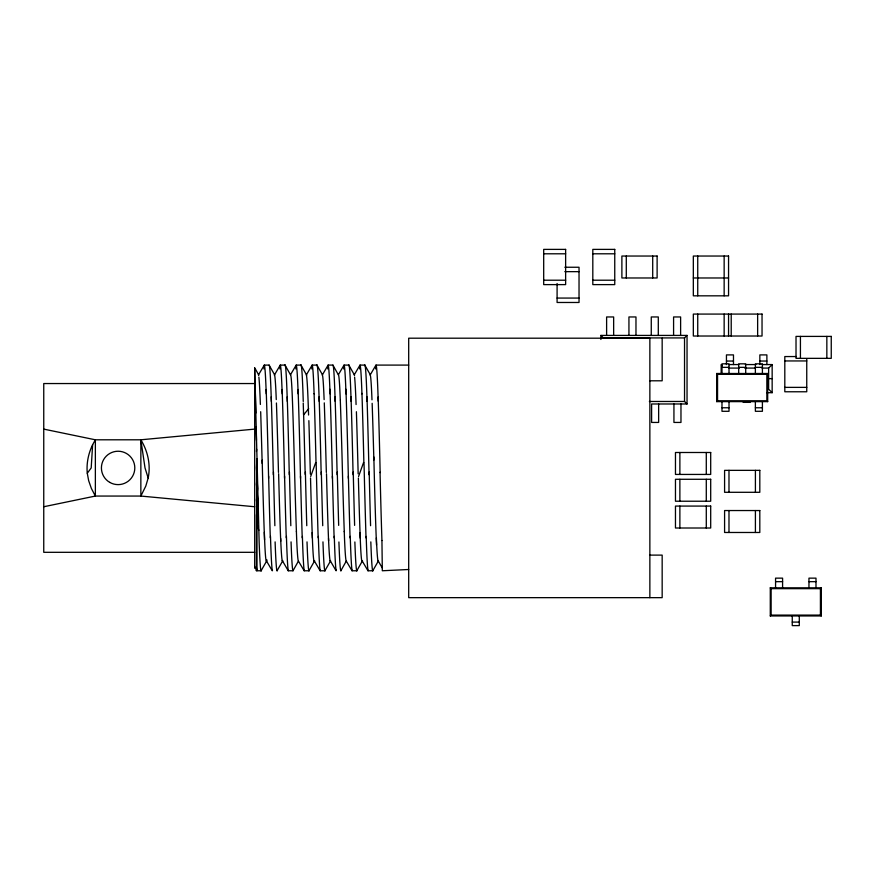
<?xml version="1.0" encoding="UTF-8"?>
<svg xmlns="http://www.w3.org/2000/svg" width="875" height="875" viewBox="0 0 875 875"><rect width="100%" height="100%" fill="white"/><g stroke="black" fill="none" stroke-linecap="round" stroke-linejoin="round"><path stroke-width="1.31" d="M254.691 368.156L259.153 542.117A102.9 2.406 89.4 0 0 261.1 570.763L256.889 570.763L256.462 567.711M254.691 567.678L254.756 566.486M255.828 568.411L256.266 570.675L256.627 569.898M256.145 426.88L256.452 440.278M255.325 390.731L255.828 413.088M254.691 429.111L140.864 439.797L95.353 439.797L92.63 444.73L91.197 467.928L87.281 473.244L88.659 480.648L91.394 488.491L95.353 496.059L140.864 496.059L254.691 506.745M256.462 451.467L256.67 449.356M148.17 478.023C150.905 464.898 147.798 451.139 140.864 439.797L140.853 496.059L145.797 486.073L148.17 478.023L145.02 467.928L140.853 439.797M257.272 474.403L256.462 484.203L257.983 502.567L256.462 515.277L256.462 568.641M310.68 476.481L315.995 461.759A102.9 1.006 88.7 0 0 314.092 393.608M358.542 476.525L363.847 461.759A102.9 1.006 88.7 0 0 361.955 393.367M92.63 444.73C88.331 453.545 86.341 463.466 87.281 473.244M298.134 561.608L293.005 570.763L288.225 570.763L282.264 560.503M338.92 541.964A102.9 2.406 89.4 0 0 340.867 570.763L345.997 561.597M261.1 570.763L266.787 560.777M298.386 561.006L304.172 570.763L308.963 570.763L314.65 560.777M346.238 561.006L352.034 570.763L356.814 570.763L362.502 560.766M282.658 560.984L277.058 570.763A102.9 2.406 89.4 0 1 275.111 541.888M314.256 560.809L320.13 570.763L324.909 570.763L330.52 560.973M362.108 560.82L367.981 570.763L372.772 570.763L378.339 561.039M274.323 375.189L280.241 365.094L285.031 365.094L290.478 374.762A93.242 2.406 89.4 0 1 292.425 400.028M322.186 375.189L328.103 365.094L332.894 365.094L338.341 374.762A93.231 2.406 89.4 0 1 340.288 400.017M370.048 375.178L375.966 365.094L408.691 365.094M290.478 374.762L296.198 365.094L300.989 365.094L306.709 375.233M338.341 374.762L344.05 365.094L348.841 365.094L354.572 375.233M258.453 374.938L264.294 365.094L269.084 365.094L274.717 374.959M322.58 374.97L316.936 365.094L312.145 365.094L306.316 374.938A93.231 2.188 89.2 0 1 308.569 415.023M354.178 374.927L360.008 365.094L364.798 365.094L370.442 374.97M308.7 408.669L303.592 414.859L303.231 403.025M600.895 339.467L600.895 335.42L603.4 337.925L684.534 337.925L687.039 335.42L687.039 403.977L651.612 403.977L651.612 422.439L658.645 422.439L658.645 403.977M716.712 401.625L717.555 400.783L766.85 400.783L767.681 401.625L767.681 373.494L716.712 373.494L716.712 401.625L767.681 401.625M766.883 392.689L772.155 392.689L768.633 389.178L768.633 368.08L772.155 364.569L762.191 364.569M716.712 373.494L717.555 374.336L766.85 374.336L767.681 373.494M770.284 615.945L771.127 615.103L820.422 615.103L821.264 615.945L821.264 587.814L770.284 587.814L770.284 615.945L821.264 615.945M770.284 587.814L771.127 588.656L820.422 588.656L821.264 587.814M43.75 506.745L95.353 496.059M408.691 569.494L382.32 570.763L381.938 540.509M543.692 253.794L565.633 253.794M592.812 253.794L614.753 253.794M564.834 267.247L579.031 267.247L579.031 302.477L557.091 302.477L557.091 283.544M564.834 271.655L579.031 271.655M693.328 277.977L728.558 277.977M543.692 280.208L565.633 280.208M592.812 280.208L614.753 280.208M557.091 298.069L579.031 298.069M600.895 335.42L687.039 335.42M796.425 356.552L784.809 356.552L784.809 391.77L806.75 391.77L806.75 358.75M784.809 360.948L806.75 360.948M726.447 361.047L733.48 361.047M759.85 361.047L766.883 361.047M728.788 364.569L738.752 364.569M745.347 364.569L755.891 364.569M721.984 367.347L729.017 367.347M738.686 367.347L745.708 367.347M755.377 367.347L762.409 367.347M728.689 368.08L739.342 368.08M744.669 368.08L755.322 368.08M761.972 368.08L768.633 368.08M768.633 378.623L772.155 378.623M649.862 380.8L662.167 380.8L662.167 338.198M254.691 383.545L43.75 383.545L43.75 552.311L254.691 552.311M784.809 387.373L806.75 387.373M649.37 401.472L684.534 401.472L687.039 403.977M743.148 402.358L750.181 402.358M721.984 407.772L729.017 407.772M755.377 407.772L762.409 407.772M649.862 555.111L662.167 555.111L662.167 597.658L408.691 597.658L408.691 338.198L649.862 338.198L649.862 597.658M775.567 581.667L782.589 581.667M808.959 581.667L815.992 581.667M792.258 622.092L799.291 622.092M43.75 429.111L95.353 439.797M722.017 365.411L721.175 364.569L721.175 373.942M266.394 560.809L272.267 570.763A102.9 2.406 -89.4 0 0 272.497 570.314M377.978 560.514L382.32 568.006M330.116 560.514L336.077 570.763A102.9 2.406 -89.4 0 0 336.306 570.292M258.847 375.222L254.691 367.762L254.691 568.083M258.781 530.381L256.889 523.764L258.387 517.103L256.462 500.15L257.622 488.698L256.462 467.83L256.889 458.609L256.889 570.763M826.842 336.405L826.842 358.345M820.422 588.656L820.422 615.103M815.992 587.814L815.992 578.145L808.959 578.145L808.959 587.814M800.428 336.405L800.428 358.345M799.291 615.945L799.291 625.614L792.258 625.614L792.258 615.945M782.589 587.814L782.589 578.145L775.567 578.145L775.567 587.814M772.155 364.569L772.155 392.689M771.127 588.656L771.127 615.103M766.883 364.569L766.883 354.9L759.85 354.9L759.85 364.569M766.85 374.336L766.85 400.783M762.409 373.494L762.409 363.825L755.377 363.825L755.377 373.494M762.409 401.625L762.409 411.294L755.377 411.294L755.377 401.625M757.641 314.081L757.641 336.022M755.409 470.356L755.409 492.297M755.409 510.541L755.409 532.481M745.708 373.494L745.708 363.825L738.686 363.825L738.686 373.494M733.48 364.569L733.48 354.9L726.447 354.9L726.447 364.569M731.216 314.081L731.216 336.022M729.017 373.494L729.017 363.825L721.984 363.825L721.984 373.494M729.017 401.625L729.017 411.294L721.984 411.294L721.984 401.625M728.984 470.356L728.984 492.297M728.984 510.541L728.984 532.481M728.558 314.081L728.558 336.022M724.15 256.036L724.15 295.827M724.15 314.081L724.15 336.022M717.555 374.336L717.555 400.783M706.289 452.495L706.289 474.436M706.289 479.281L706.289 501.222M706.289 506.078L706.289 528.008M697.736 256.036L697.736 295.827M697.736 314.081L697.736 336.022M684.534 337.925L684.534 401.472M680.969 403.977L680.969 422.439L673.936 422.439L673.936 403.977M680.619 335.42L680.619 316.958L673.586 316.958L673.586 335.42M679.875 452.495L679.875 474.436M679.875 479.281L679.875 501.222M679.875 506.078L679.875 528.008M658.295 335.42L658.295 316.958L651.263 316.958L651.263 335.42M652.706 256.036L652.706 277.977M635.972 335.42L635.972 316.958L628.939 316.958L628.939 335.42M626.292 256.036L626.292 277.977M613.648 335.42L613.648 316.958L606.616 316.958L606.616 335.42M95.364 439.797L95.364 496.059M360.008 365.094A102.9 2.406 89.4 0 1 361.955 393.947M364.798 365.148A102.9 2.406 89.4 0 1 367.073 401.461M364.558 365.553A102.9 2.406 -89.4 0 1 364.798 365.094M359.636 368.944A102.9 2.144 -89.3 0 1 359.997 365.848M366.975 396.834A102.9 1.094 88.7 0 1 369.042 474.698M366.023 537.917A102.9 0.842 88.6 0 1 364.011 462.656M370.573 525.711A102.9 0.623 88.6 0 1 369.184 472.041M372.772 570.763A102.9 2.406 89.4 0 1 370.825 541.888M367.981 570.019A102.9 2.144 89.3 0 1 366.198 536.43M368.222 570.314A102.9 2.406 -89.4 0 1 367.981 570.763M373.122 570.172A102.9 2.406 -89.4 0 1 372.772 570.708M375.966 365.148A102.9 2.406 89.4 0 1 378.219 401.188M375.594 368.922A102.9 2.144 -89.3 0 1 375.955 365.838M378.131 397.009A102.9 1.105 88.7 0 1 380.155 472.62M381.938 540.52A102.9 0.995 88.7 0 1 380.045 472.238M261.45 570.172A102.9 2.406 -89.4 0 1 261.1 570.708M264.294 365.094A102.9 2.406 89.4 0 1 266.241 393.837M269.084 365.148A102.9 2.406 89.4 0 1 271.348 401.461M263.922 368.922A102.9 2.144 -89.3 0 1 264.283 365.838M266.175 389.495A102.9 1.006 88.7 0 1 268.603 478.297M271.25 396.834A102.9 1.094 88.7 0 1 273.328 474.698M274.859 525.711A102.9 0.623 88.6 0 1 273.47 472.041M270.298 537.797A102.9 0.842 88.6 0 1 268.625 476.098M272.256 570.019A102.9 2.144 89.3 0 1 270.484 536.43M277.397 570.172A102.9 2.406 -89.4 0 1 277.058 570.708M280.241 365.094A102.9 2.406 89.4 0 1 282.198 393.837M285.031 365.148A102.9 2.406 89.4 0 1 287.306 401.461M284.802 365.564A102.9 2.406 -89.4 0 1 285.031 365.094M279.88 368.922A102.9 2.144 -89.3 0 1 280.241 365.838M282.133 389.495A102.9 1.006 88.7 0 1 284.55 478.297M287.208 396.834A102.9 1.094 88.7 0 1 289.275 474.698M290.817 525.711A102.9 0.623 88.6 0 1 289.428 472.041M286.256 537.797A102.9 0.842 88.6 0 1 284.572 476.098M291.058 541.888A102.9 2.406 89.4 0 0 293.005 570.763A102.9 2.406 -89.4 0 0 293.355 569.702M288.214 570.019A102.9 2.144 89.3 0 1 286.431 536.43M288.455 570.314A102.9 2.406 -89.4 0 1 288.225 570.763M296.198 365.094A102.9 2.406 89.4 0 1 298.145 393.837M300.989 365.148A102.9 2.406 89.4 0 1 303.253 401.461M300.748 365.564A102.9 2.406 -89.4 0 1 300.989 365.094M295.827 368.922A102.9 2.144 -89.3 0 1 296.188 365.838M298.08 389.495A102.9 1.006 88.7 0 1 300.508 478.297M303.57 412.77A102.9 0.995 88.7 0 1 305.167 474.37M306.764 525.711A102.9 0.623 88.6 0 1 305.375 472.041M302.214 537.797A102.9 0.842 88.6 0 1 300.53 476.098M308.963 570.763A102.9 2.406 89.4 0 1 307.016 541.888M304.161 570.019A102.9 2.144 89.3 0 1 302.389 536.43M304.402 570.314A102.9 2.406 -89.4 0 1 304.172 570.763M309.302 570.172A102.9 2.406 -89.4 0 1 308.963 570.708M312.145 365.094A102.9 2.406 89.4 0 1 314.103 393.837M316.936 365.148A102.9 2.406 89.4 0 1 319.211 401.461M316.706 365.564A102.9 2.406 -89.4 0 1 316.936 365.094M311.784 368.922A102.9 2.144 -89.3 0 1 312.145 365.838M319.113 396.834A102.9 1.094 88.7 0 1 321.18 474.698M318.161 537.797A102.9 0.842 88.6 0 1 316.159 462.678M322.722 525.711A102.9 0.623 88.6 0 1 321.333 472.041M324.909 570.763A102.9 2.406 89.4 0 1 322.962 541.888M320.119 570.019A102.9 2.144 89.3 0 1 318.336 536.43M320.359 570.314A102.9 2.406 -89.4 0 1 320.13 570.763M325.259 570.172A102.9 2.406 -89.4 0 1 324.909 570.708M328.103 365.094A102.9 2.406 89.4 0 1 330.05 393.848M332.894 365.159A102.9 2.406 89.4 0 1 335.169 401.395M327.731 368.922A102.9 2.144 -89.3 0 1 328.092 365.838M329.984 389.266A102.9 1.006 88.7 0 1 332.413 478.33M335.059 396.856A102.9 1.094 88.7 0 1 337.137 474.698M338.669 525.383A102.9 0.613 88.6 0 1 337.291 472.008M334.119 537.906A102.9 0.842 88.6 0 1 332.434 476.131M336.066 570.008A102.9 2.144 89.3 0 1 334.294 536.375M341.217 569.734A102.9 2.406 -89.4 0 1 340.867 570.763M344.05 365.094A102.9 2.406 89.4 0 1 346.008 393.947M348.841 365.159A102.9 2.406 89.4 0 1 351.116 401.395M348.611 365.553A102.9 2.406 -89.4 0 1 348.841 365.094M343.689 368.944A102.9 2.144 -89.3 0 1 344.05 365.848M345.931 389.266A102.9 1.006 88.7 0 1 348.37 478.33M351.017 396.856A102.9 1.094 88.7 0 1 353.084 474.698M354.616 525.383A102.9 0.613 88.6 0 1 353.237 472.008M350.066 537.928A102.9 0.842 88.6 0 1 348.381 476.131M356.814 570.763A102.9 2.406 89.4 0 1 354.867 541.964M352.023 570.008A102.9 2.144 89.3 0 1 350.252 536.375M352.264 570.292A102.9 2.406 -89.4 0 1 352.034 570.763M357.164 570.194A102.9 2.406 -89.4 0 1 356.825 570.697M378.339 560.973A93.242 2.417 89.4 0 1 376.381 537.928M298.386 561.039A93.242 2.406 89.4 0 1 296.395 531.42M376.523 545.038A93.231 1.094 88.6 0 1 373.844 456.936M296.406 531.573A93.242 0.995 88.5 0 1 294.405 464.505A93.231 0.995 88.5 0 0 292.436 400.334M372.148 403.309A93.242 0.853 88.5 0 1 373.866 460.053M370.442 375.736A93.231 2.308 89.3 0 1 371.984 399.842M282.658 560.798A93.242 2.428 89.4 0 1 280.656 538.431M362.108 561.05A93.231 2.45 89.6 0 1 360.052 532.591M280.733 541.231A93.242 1.094 88.6 0 1 278.622 473.725M360.238 538.136A93.242 1.247 88.6 0 1 358.389 478.056M276.423 402.992A93.231 0.864 88.5 0 1 278.48 472.391M356.398 411.731A93.242 0.656 88.5 0 1 358.159 473.823M274.728 375.681A93.231 2.319 89.3 0 1 276.27 399.569M354.583 377.07A93.231 2.188 89.2 0 1 356.081 404.545M266.798 559.661A93.231 2.253 -89.3 0 1 266.383 561.094A93.231 2.45 89.5 0 1 264.338 532.306M346.238 561.028A93.231 2.406 89.4 0 1 344.247 531.398M264.556 539.886A93.231 1.236 88.6 0 1 262.194 460.163M344.269 531.716A93.231 0.995 88.5 0 1 342.256 464.548A93.231 0.995 88.5 0 0 340.298 400.378M260.673 411.709A93.231 0.656 88.5 0 1 262.172 463.477M258.869 377.038A93.242 2.188 89.2 0 1 260.367 404.447M330.52 560.788A93.231 2.428 89.4 0 1 328.519 538.453M328.584 540.772A93.242 1.083 88.6 0 1 326.495 473.725M324.286 402.872A93.231 0.864 88.5 0 1 326.342 472.445M322.591 375.681A93.242 2.319 89.3 0 1 324.122 399.613M314.256 561.05A93.231 2.45 89.6 0 1 312.189 532.569M312.386 538.147A93.242 1.247 88.6 0 1 310.527 478.002M308.864 420.656A93.242 0.667 88.5 0 1 310.363 474.13M565.633 249.386L543.692 249.386L543.692 284.616L565.633 284.616L565.633 249.386M614.753 249.386L592.812 249.386L592.812 284.616L614.753 284.616L614.753 249.386M657.114 256.036L621.884 256.036L621.884 277.977L657.114 277.977L657.114 256.036M728.558 256.036L693.328 256.036L693.328 295.827L728.558 295.827L728.558 256.036M762.038 314.081L693.328 314.081L693.328 336.022L762.038 336.022L762.038 314.081M831.25 336.405L796.02 336.405L796.02 358.345L831.25 358.345L831.25 336.405M710.697 452.495L675.467 452.495L675.467 474.436L710.697 474.436L710.697 452.495M759.806 470.356L724.587 470.356L724.587 492.297L759.806 492.297L759.806 470.356M710.697 479.281L675.467 479.281L675.467 501.222L710.697 501.222L710.697 479.281M710.697 506.078L675.467 506.078L675.467 528.008L710.697 528.008L710.697 506.078M759.806 510.541L724.587 510.541L724.587 532.481L759.806 532.481L759.806 510.541M109.758 482.388A16.702 16.702 0 0 0 134.805 467.928A16.702 16.702 0 0 0 109.758 453.469A16.702 16.702 0 0 0 109.758 482.388"/></g></svg>
